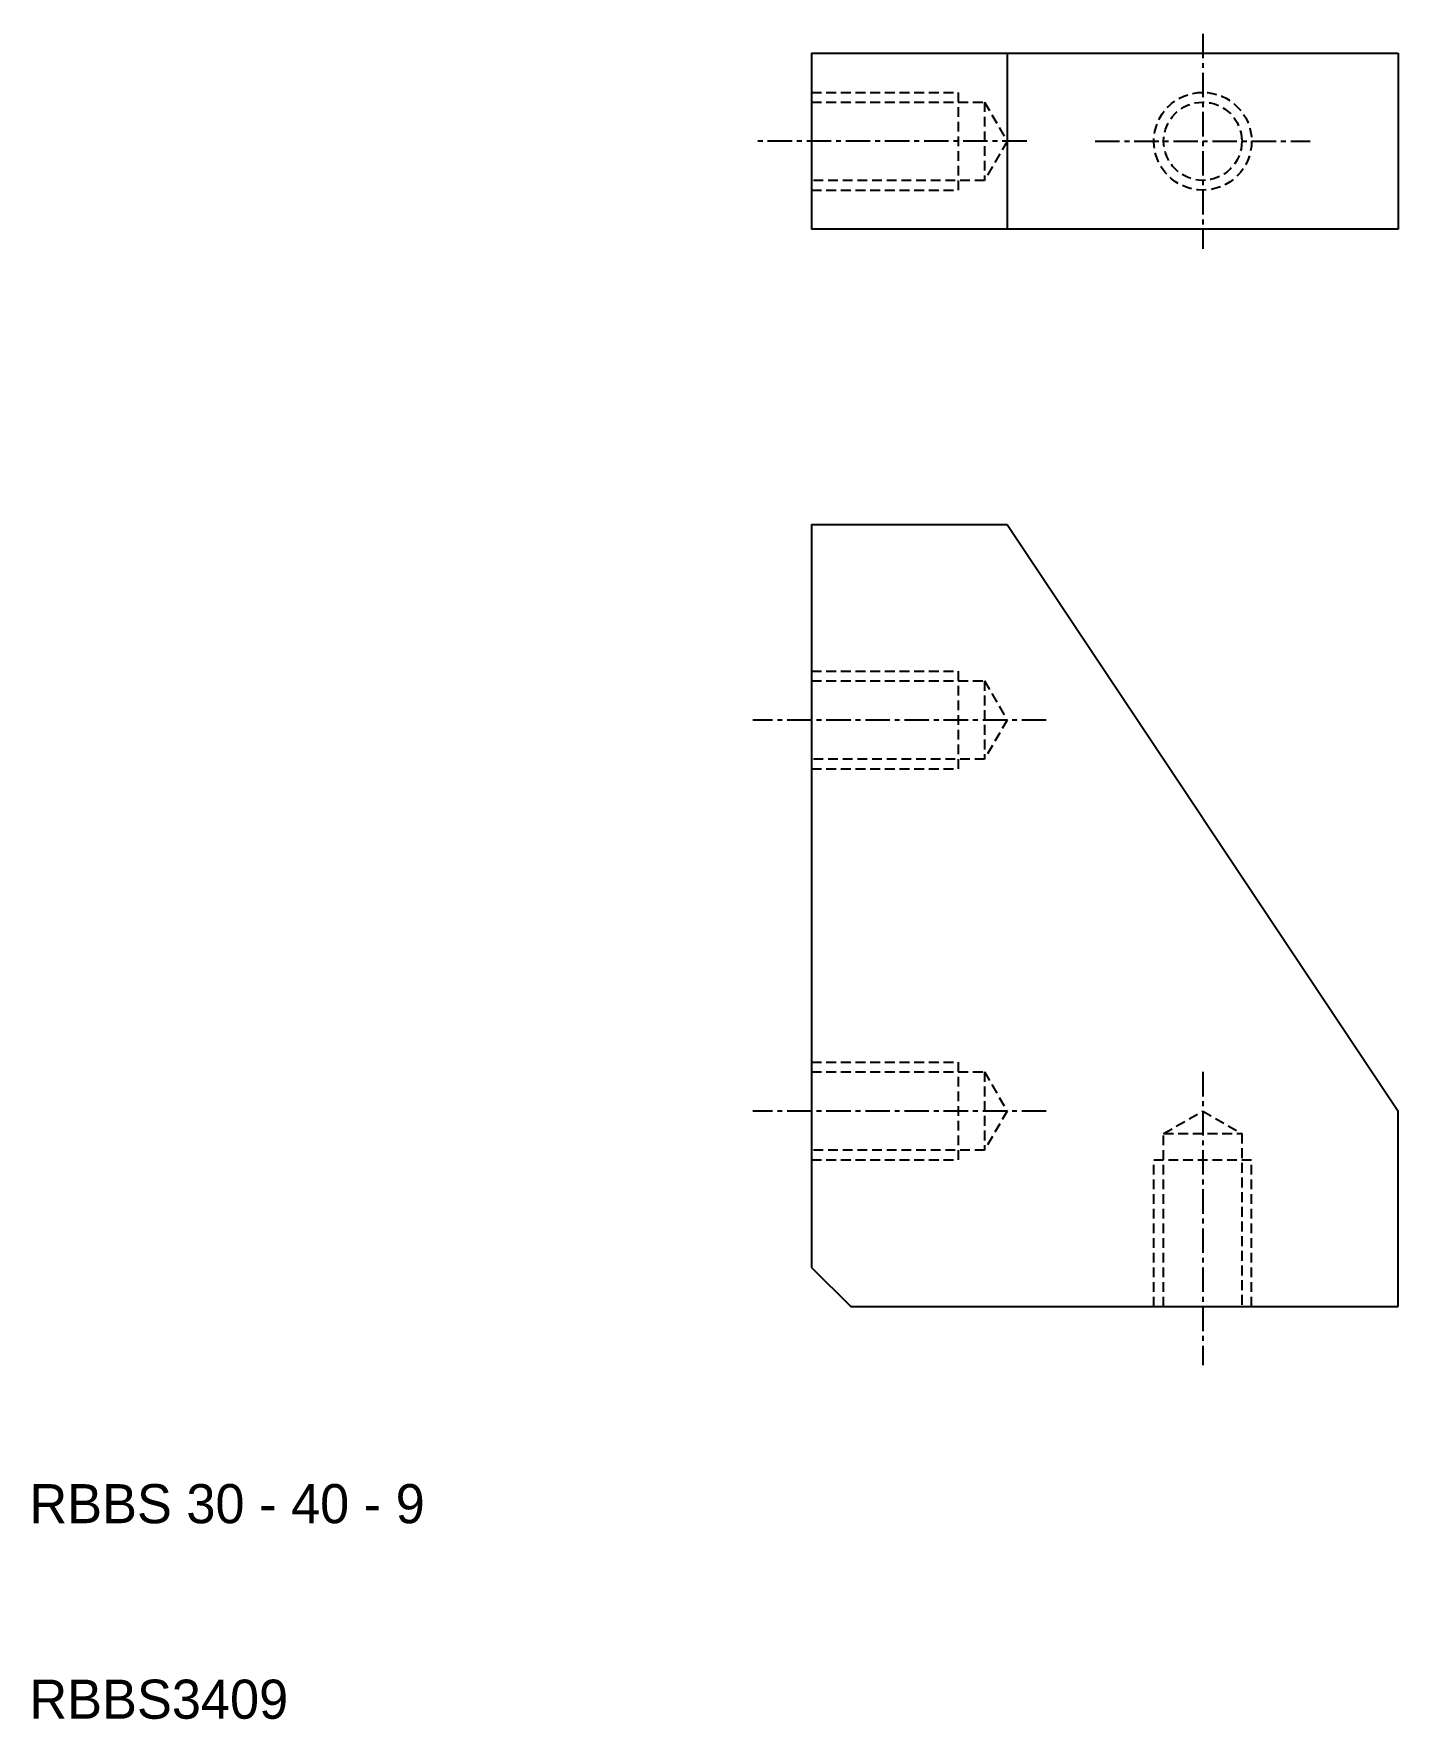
# Model space of a CAD drawing. Extents: x 7.2 to 77, y 8 to 94.2.
import ezdxf

# ---------------------------------------------------------------- set-up
doc = ezdxf.new("R2010")
doc.units = 0
doc.linetypes.add('CENTER', pattern=[2, 1.25, -0.25, 0.25, -0.25])
doc.linetypes.add('DASHED', pattern=[0.75, 0.5, -0.25])
doc.layers.get('0').update_dxf_attribs({"linetype": 'CONTINUOUS'})
doc.layers.add('CENTER', color=1, linetype='CENTER')

msp = doc.modelspace()

# ---------------------------------------------------------------- linework, layer by layer
at = {"color": 7, "linetype": 'CONTINUOUS'}
for p, q in [((47, 93.183), (77, 93.183)), ((47, 93.183), (47, 84.183)), ((57, 93.183), (57, 84.183)), ((77, 93.183), (77, 84.183)), ((77, 84.183), (47, 84.183)), ((47, 69.081), (47, 31.081)), ((47, 69.081), (57, 69.081)), ((57, 69.081), (77, 39.081)), ((77, 29.081), (77, 39.081)), ((47, 31.081), (49, 29.081)), ((49, 29.081), (77, 29.081))]:
    msp.add_line(p, q, dxfattribs=at)
at = {"color": 3, "linetype": 'DASHED'}
for p, q in [((47, 91.183), (54.5, 91.183)), ((47, 90.683), (55.845, 90.683)), ((54.5, 91.183), (54.5, 86.183)), ((55.845, 90.683), (55.845, 86.683)), ((55.845, 90.683), (57, 88.683)), ((57, 88.683), (55.845, 86.683)), ((55.845, 86.683), (47, 86.683)), ((47, 86.183), (54.5, 86.183)), ((47, 61.581), (54.5, 61.581)), ((54.5, 61.581), (54.5, 56.581)), ((47, 61.081), (55.845, 61.081)), ((55.845, 61.081), (55.845, 57.081)), ((55.845, 61.081), (57, 59.081)), ((57, 59.081), (55.845, 57.081)), ((55.845, 57.081), (47, 57.081)), ((47, 56.581), (54.5, 56.581)), ((47, 41.581), (54.5, 41.581)), ((54.5, 41.581), (54.5, 36.581)), ((47, 41.081), (55.845, 41.081)), ((55.845, 41.081), (55.845, 37.081)), ((55.845, 41.081), (57, 39.081)), ((57, 39.081), (55.845, 37.081)), ((65, 37.926), (67, 39.081)), ((67, 39.081), (69, 37.926)), ((55.845, 37.081), (47, 37.081)), ((65, 29.081), (65, 37.926)), ((65, 37.926), (69, 37.926)), ((69, 37.926), (69, 29.081)), ((47, 36.581), (54.5, 36.581)), ((64.5, 36.581), (69.5, 36.581)), ((64.5, 29.081), (64.5, 36.581)), ((69.5, 29.081), (69.5, 36.581))]:
    msp.add_line(p, q, dxfattribs=at)
for radius in [2.5, 2]:
    msp.add_circle((67, 88.683), radius, dxfattribs=at)
at = {"layer": 'CENTER', "color": 1, "linetype": 'CENTER'}
for p, q in [((67, 94.183), (67, 83.183)), ((58, 88.683), (44, 88.683)), ((61.5, 88.683), (72.5, 88.683)), ((59, 59.081), (44, 59.081)), ((67, 41.081), (67, 26.081)), ((59, 39.081), (44, 39.081))]:
    msp.add_line(p, q, dxfattribs=at)

# ---------------------------------------------------------------- texts
at = {"color": 7, "linetype": 'CONTINUOUS'}
for s, p in [('RBBS 30 - 40 - 9', (7, 18)), ('RBBS3409', (7, 8))]:
    msp.add_text(s, height=2, dxfattribs=at).set_placement(p)

doc.saveas('drawing.dxf')
